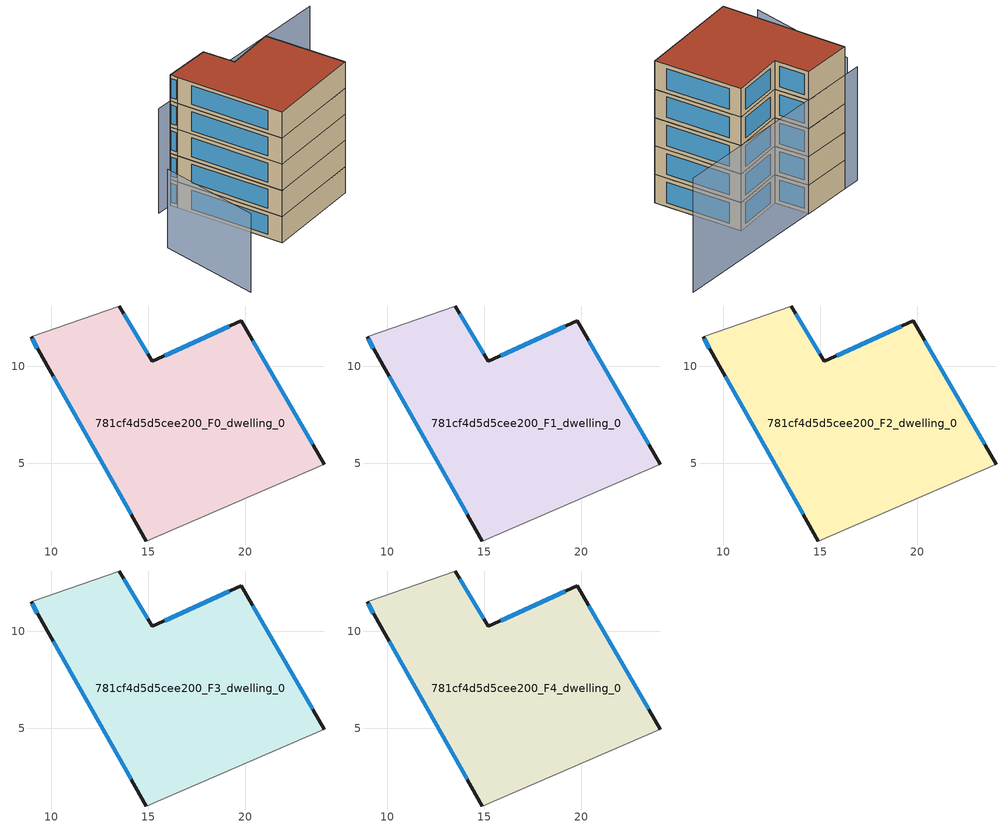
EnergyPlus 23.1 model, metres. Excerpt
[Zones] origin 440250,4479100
781cf4d5d5cee200_F0_dwelling_0
 floor ground (EU_floor_Construction): 24.09,4.97 19.81,12.35 15.21,10.26 13.51,13.11 8.96,11.52 9.35,10.85 14.91,1 z0
 wall outside (EU_wall_Construction): 14.91,1 9.35,10.85 8.96,11.52 / 13.51,13.11 15.21,10.26 19.81,12.35 24.09,4.97 z0:3
 wall adiabatic (EU_wall_Construction): 24.09,4.97 14.91,1 / 8.96,11.52 13.51,13.11 z0:3
 window (EU_Window_Construction): 15.85,10.55 19.17,12.06 / 20.4,11.33 23.49,5.99 / 14.14,2.37 10.12,9.48 / 9.29,10.94 9.02,11.42 / 13.75,12.72 14.98,10.65 z0.42:2.58
781cf4d5d5cee200_F1_dwelling_0
 floor to 781cf4d5d5cee200_F0_dwelling_0 (EU_floor_Construction): 24.09,4.97 19.81,12.35 15.21,10.26 13.51,13.11 8.96,11.52 9.35,10.85 14.91,1 z3
 wall outside (EU_wall_Construction): 14.91,1 9.35,10.85 8.96,11.52 / 13.51,13.11 15.21,10.26 19.81,12.35 24.09,4.97 z3:6
 wall adiabatic (EU_wall_Construction): 24.09,4.97 14.91,1 / 8.96,11.52 13.51,13.11 z3:6
 window (EU_Window_Construction): 15.85,10.55 19.17,12.06 / 20.4,11.33 23.49,5.99 / 14.14,2.37 10.12,9.48 / 9.29,10.94 9.02,11.42 / 13.75,12.72 14.98,10.65 z3.42:5.58
781cf4d5d5cee200_F2_dwelling_0
 floor to 781cf4d5d5cee200_F1_dwelling_0 (EU_floor_Construction): 24.09,4.97 19.81,12.35 15.21,10.26 13.51,13.11 8.96,11.52 9.35,10.85 14.91,1 z6
 wall outside (EU_wall_Construction): 14.91,1 9.35,10.85 8.96,11.52 / 13.51,13.11 15.21,10.26 19.81,12.35 24.09,4.97 z6:9
 wall adiabatic (EU_wall_Construction): 24.09,4.97 14.91,1 / 8.96,11.52 13.51,13.11 z6:9
 window (EU_Window_Construction): 15.85,10.55 19.17,12.06 / 20.4,11.33 23.49,5.99 / 14.14,2.37 10.12,9.48 / 9.29,10.94 9.02,11.42 / 13.75,12.72 14.98,10.65 z6.42:8.58
781cf4d5d5cee200_F3_dwelling_0
 floor to 781cf4d5d5cee200_F2_dwelling_0 (EU_floor_Construction): 24.09,4.97 19.81,12.35 15.21,10.26 13.51,13.11 8.96,11.52 9.35,10.85 14.91,1 z9
 wall outside (EU_wall_Construction): 14.91,1 9.35,10.85 8.96,11.52 / 13.51,13.11 15.21,10.26 19.81,12.35 24.09,4.97 z9:12
 wall adiabatic (EU_wall_Construction): 24.09,4.97 14.91,1 / 8.96,11.52 13.51,13.11 z9:12
 window (EU_Window_Construction): 15.85,10.55 19.17,12.06 / 20.4,11.33 23.49,5.99 / 14.14,2.37 10.12,9.48 / 9.29,10.94 9.02,11.42 / 13.75,12.72 14.98,10.65 z9.42:11.58
781cf4d5d5cee200_F4_dwelling_0
 floor to 781cf4d5d5cee200_F3_dwelling_0 (EU_floor_Construction): 24.09,4.97 19.81,12.35 15.21,10.26 13.51,13.11 8.96,11.52 9.35,10.85 14.91,1 z12
 wall outside (EU_wall_Construction): 14.91,1 9.35,10.85 8.96,11.52 / 13.51,13.11 15.21,10.26 19.81,12.35 24.09,4.97 z12:15
 wall adiabatic (EU_wall_Construction): 24.09,4.97 14.91,1 / 8.96,11.52 13.51,13.11 z12:15
 window (EU_Window_Construction): 15.85,10.55 19.17,12.06 / 20.4,11.33 23.49,5.99 / 14.14,2.37 10.12,9.48 / 9.29,10.94 9.02,11.42 / 13.75,12.72 14.98,10.65 z12.42:14.58
 roof outside (EU_roof_Construction): 19.81,12.35 24.09,4.97 14.91,1 9.35,10.85 8.96,11.52 13.51,13.11 15.21,10.26 z15
shading: 5.32,5.76 8.35,-4.27 z0:9; 27.92,18.03 7.4,10.98 z0:12
[Building]
EU S2 Campaign: North Axis=0; Terrain=City; Solar Distribution=FullExterior
[Site:Location]
Madrid: Latitude=40.5; Longitude=-3.5; Time Zone=1; Elevation=609
[SizingPeriod:WeatherFileDays]
AnnualSizingPeriod: Begin Month=1; Begin Day of Month=1; End Month=12; End Day of Month=31; Day of Week for Start Day=Monday; Use Weather File Daylight Saving Period=No; Use Weather File Rain and Snow Indicators=No
[MATERIAL]
EU_InternalMass_Material: Roughness=MediumRough; Thickness=0.1; Conductivity=1; Density=1800; Specific Heat=900; Thermal Absorptance=0.9; Solar Absorptance=0.7; Visible Absorptance=0.7
[MATERIAL:NOMASS] Roughness=MediumRough; Thermal Absorptance=0.9; Solar Absorptance=0.7; Visible Absorptance=0.7
Name | Thermal Resistance
EU_wall_NoMass | 1.60022
EU_roof_NoMass | 1.57597
EU_floor_NoMass | 0.470652
[WINDOWMATERIAL:SIMPLEGLAZINGSYSTEM]
EU_Window_SimpleGlazing: UFactor=3.28802; Solar Heat Gain Coefficient=0.85; Visible Transmittance=0.85
[CONSTRUCTION]
EU_wall_Construction: EU_wall_NoMass
EU_roof_Construction: EU_roof_NoMass
EU_floor_Construction: EU_floor_NoMass
EU_InternalMass_Construction: EU_InternalMass_Material
EU_Window_Construction: EU_Window_SimpleGlazing
[ZONE] Type=1; Multiplier=1; Ceiling Height=autocalculate; Volume=300.757; Floor Area=autocalculate; Part of Total Floor Area=Yes
781cf4d5d5cee200_F0_dwelling_0; 781cf4d5d5cee200_F1_dwelling_0; 781cf4d5d5cee200_F2_dwelling_0; 781cf4d5d5cee200_F3_dwelling_0; 781cf4d5d5cee200_F4_dwelling_0
[INTERNALMASS] Construction=EU_InternalMass_Construction; Surface Area=100.252
Name | Zone or ZoneList
781cf4d5d5cee200_F0_dwelling_0_EU_InternalMass | 781cf4d5d5cee200_F0_dwelling_0
781cf4d5d5cee200_F1_dwelling_0_EU_InternalMass | 781cf4d5d5cee200_F1_dwelling_0
781cf4d5d5cee200_F2_dwelling_0_EU_InternalMass | 781cf4d5d5cee200_F2_dwelling_0
781cf4d5d5cee200_F3_dwelling_0_EU_InternalMass | 781cf4d5d5cee200_F3_dwelling_0
781cf4d5d5cee200_F4_dwelling_0_EU_InternalMass | 781cf4d5d5cee200_F4_dwelling_0
[OTHEREQUIPMENT] Fuel Type=Electricity; Design Level Calculation Method=Watts/Area; Power per Zone Floor Area=1; Fraction Latent=0; Fraction Radiant=0; Fraction Lost=0; Carbon Dioxide Generation Rate=0; EndUse Subcategory=EU_Step8_InternalGains
Name | Zone or ZoneList or Space or SpaceList | Schedule
EU_Step8_InternalGain_781cf4d5d5cee200_F0_dwelling_0_f000 | 781cf4d5d5cee200_F0_dwelling_0 | EU_Step8_GainSchedule_781cf4d5d5cee200_F0_dwelling_0_f000
EU_Step8_InternalGain_781cf4d5d5cee200_F1_dwelling_0_f000 | 781cf4d5d5cee200_F1_dwelling_0 | EU_Step8_GainSchedule_781cf4d5d5cee200_F1_dwelling_0_f000
EU_Step8_InternalGain_781cf4d5d5cee200_F2_dwelling_0_f000 | 781cf4d5d5cee200_F2_dwelling_0 | EU_Step8_GainSchedule_781cf4d5d5cee200_F2_dwelling_0_f000
EU_Step8_InternalGain_781cf4d5d5cee200_F3_dwelling_0_f000 | 781cf4d5d5cee200_F3_dwelling_0 | EU_Step8_GainSchedule_781cf4d5d5cee200_F3_dwelling_0_f000
EU_Step8_InternalGain_781cf4d5d5cee200_F4_dwelling_0_f000 | 781cf4d5d5cee200_F4_dwelling_0 | EU_Step8_GainSchedule_781cf4d5d5cee200_F4_dwelling_0_f000
[ZONEVENTILATION:DESIGNFLOWRATE] Schedule=EU_AlwaysOn; Design Flow Rate Calculation Method=AirChanges/Hour; Air Changes per Hour=0.480704; Ventilation Type=Natural; Fan Pressure Rise=0; Fan Total Efficiency=1; Constant Term Coefficient=1; Temperature Term Coefficient=0; Velocity Term Coefficient=0; Velocity Squared Term Coefficient=0; Minimum Indoor Temperature=-100; Maximum Indoor Temperature=100; Delta Temperature=-100; Minimum Outdoor Temperature=-100; Maximum Outdoor Temperature=100; Maximum Wind Speed=40
Name | Zone or ZoneList or Space or SpaceList
EU_ConstantAir_781cf4d5d5cee200_F0_dwelling_0 | 781cf4d5d5cee200_F0_dwelling_0
EU_ConstantAir_781cf4d5d5cee200_F1_dwelling_0 | 781cf4d5d5cee200_F1_dwelling_0
EU_ConstantAir_781cf4d5d5cee200_F2_dwelling_0 | 781cf4d5d5cee200_F2_dwelling_0
EU_ConstantAir_781cf4d5d5cee200_F3_dwelling_0 | 781cf4d5d5cee200_F3_dwelling_0
EU_ConstantAir_781cf4d5d5cee200_F4_dwelling_0 | 781cf4d5d5cee200_F4_dwelling_0
[HVACTEMPLATE:THERMOSTAT] Constant Heating Setpoint=20; Constant Cooling Setpoint=50
EU_HeatOnly_781cf4d5d5cee200_F0_dwelling_0; EU_HeatOnly_781cf4d5d5cee200_F1_dwelling_0; EU_HeatOnly_781cf4d5d5cee200_F2_dwelling_0; EU_HeatOnly_781cf4d5d5cee200_F3_dwelling_0; EU_HeatOnly_781cf4d5d5cee200_F4_dwelling_0
[HVACTEMPLATE:ZONE:IDEALLOADSAIRSYSTEM] System Availability Schedule=EU_AlwaysOn; Maximum Heating Supply Air Temperature=50; Minimum Cooling Supply Air Temperature=13; Maximum Heating Supply Air Humidity Ratio=0.0156; Minimum Cooling Supply Air Humidity Ratio=0.0077; Heating Limit=NoLimit; Cooling Limit=NoLimit; Heating Availability Schedule=EU_AlwaysOn; Cooling Availability Schedule=EU_CoolingOff; Dehumidification Control Type=ConstantSensibleHeatRatio; Cooling Sensible Heat Ratio=0.7; Dehumidification Setpoint=60; Humidification Control Type=None; Humidification Setpoint=30; Outdoor Air Method=None; Outdoor Air Flow Rate per Person=0.00944; Outdoor Air Flow Rate per Zone Floor Area=0; Outdoor Air Flow Rate per Zone=0; Demand Controlled Ventilation Type=None; Outdoor Air Economizer Type=NoEconomizer; Heat Recovery Type=None; Sensible Heat Recovery Effectiveness=0.7; Latent Heat Recovery Effectiveness=0.65
Name | Template Thermostat
781cf4d5d5cee200_F0_dwelling_0 | EU_HeatOnly_781cf4d5d5cee200_F0_dwelling_0
781cf4d5d5cee200_F1_dwelling_0 | EU_HeatOnly_781cf4d5d5cee200_F1_dwelling_0
781cf4d5d5cee200_F2_dwelling_0 | EU_HeatOnly_781cf4d5d5cee200_F2_dwelling_0
781cf4d5d5cee200_F3_dwelling_0 | EU_HeatOnly_781cf4d5d5cee200_F3_dwelling_0
781cf4d5d5cee200_F4_dwelling_0 | EU_HeatOnly_781cf4d5d5cee200_F4_dwelling_0
[SIZING:ZONE] Zone Cooling Design Supply Air Temperature Input Method=SupplyAirTemperature; Zone Cooling Design Supply Air Temperature=13; Zone Heating Design Supply Air Temperature Input Method=SupplyAirTemperature; Zone Heating Design Supply Air Temperature=50; Zone Cooling Design Supply Air Humidity Ratio=0.008; Zone Heating Design Supply Air Humidity Ratio=0.008; Cooling Design Air Flow Method=DesignDay; Cooling Design Air Flow Rate=0; Cooling Minimum Air Flow per Zone Floor Area=0.000762; Cooling Minimum Air Flow=0; Cooling Minimum Air Flow Fraction=0.2; Heating Design Air Flow Method=DesignDay; Heating Design Air Flow Rate=0; Heating Maximum Air Flow per Zone Floor Area=0.002032; Heating Maximum Air Flow=0.141576; Heating Maximum Air Flow Fraction=0.3; Account for Dedicated Outdoor Air System=No; Dedicated Outdoor Air System Control Strategy=NeutralSupplyAir; Dedicated Outdoor Air Low Setpoint Temperature for Design=autosize; Dedicated Outdoor Air High Setpoint Temperature for Design=autosize; Zone Load Sizing Method=Sensible Load Only No Latent Load; Zone Latent Cooling Design Supply Air Humidity Ratio Input Method=HumidityRatioDifference; Zone Cooling Design Supply Air Humidity Ratio Difference=0.005; Zone Latent Heating Design Supply Air Humidity Ratio Input Method=HumidityRatioDifference; Zone Humidification Design Supply Air Humidity Ratio Difference=0.005
781cf4d5d5cee200_F0_dwelling_0; 781cf4d5d5cee200_F1_dwelling_0; 781cf4d5d5cee200_F2_dwelling_0; 781cf4d5d5cee200_F3_dwelling_0; 781cf4d5d5cee200_F4_dwelling_0
[SCHEDULE:CONSTANT]
Name | Hourly Value
EU_AlwaysOn | 1
EU_CoolingOff | 0
[SCHEDULE:FILE] Column Number=1; Rows to Skip at Top=0; Number of Hours of Data=8760; Column Separator=Comma; Interpolate to Timestep=No; Minutes per Item=60; Adjust Schedule for Daylight Savings=Yes
Name | File
EU_Step8_GainSchedule_781cf4d5d5cee200_F0_dwelling_0_f000 | ../../schedules/781cf4d5d5cee200/781cf4d5d5cee200_F0_dwelling_0_f000_gain.csv
EU_Step8_GainSchedule_781cf4d5d5cee200_F1_dwelling_0_f000 | ../../schedules/781cf4d5d5cee200/781cf4d5d5cee200_F1_dwelling_0_f000_gain.csv
EU_Step8_GainSchedule_781cf4d5d5cee200_F2_dwelling_0_f000 | ../../schedules/781cf4d5d5cee200/781cf4d5d5cee200_F2_dwelling_0_f000_gain.csv
EU_Step8_GainSchedule_781cf4d5d5cee200_F3_dwelling_0_f000 | ../../schedules/781cf4d5d5cee200/781cf4d5d5cee200_F3_dwelling_0_f000_gain.csv
EU_Step8_GainSchedule_781cf4d5d5cee200_F4_dwelling_0_f000 | ../../schedules/781cf4d5d5cee200/781cf4d5d5cee200_F4_dwelling_0_f000_gain.csv
